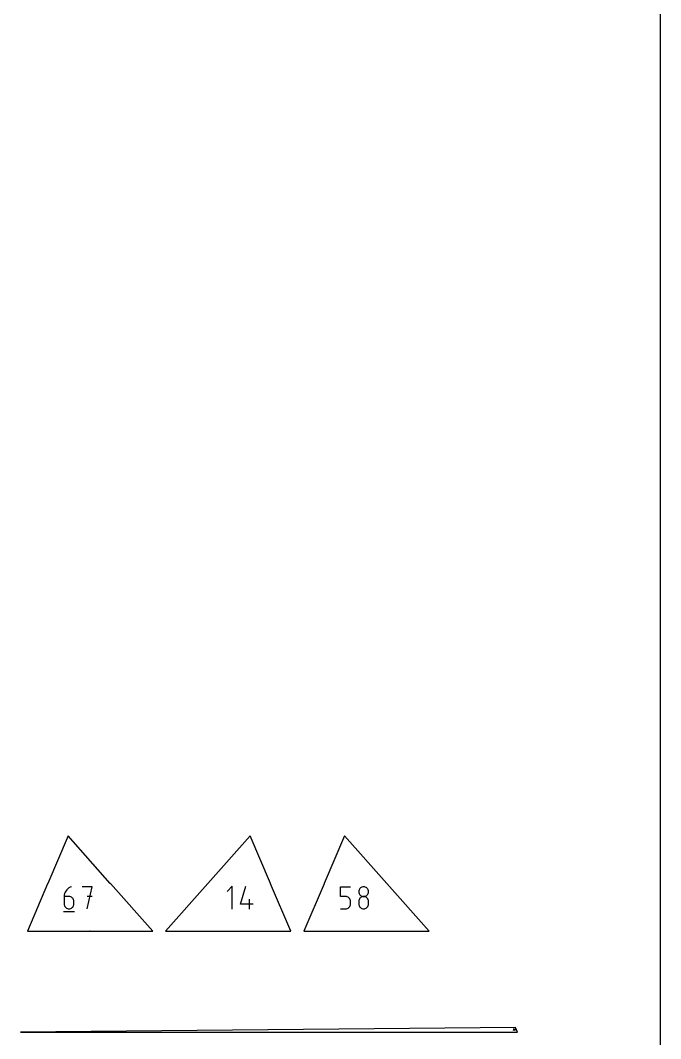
# Model space of a CAD drawing. Extents: x 0 to 500, y 0 to 1020.
# Drawn here: x 342.7 to 500, y 519.9 to 770 of the extents above; entities that cross this region are included whole.
import ezdxf

# ---------------------------------------------------------------- set-up
doc = ezdxf.new("R2010")
doc.units = 0

msp = doc.modelspace()

# ---------------------------------------------------------------- linework, layer by layer
at = {"layer": 'annotation', "color": 1}
for p, q in [((349.385726, 557.983307), (349.385663, 557.982842)), ((349.385663, 557.982842), (349.385682, 557.98238)), ((349.385682, 557.98238), (349.385779, 557.981932)), ((349.385875, 557.983767), (349.385726, 557.983307)), ((349.385779, 557.981932), (349.385949, 557.981509)), ((349.386104, 557.984192), (349.385875, 557.983767)), ((349.385875, 557.983767), (349.385875, 557.983767)), ((349.385949, 557.981509), (349.386189, 557.981119)), ((349.386396, 557.98456), (349.386104, 557.984192)), ((349.386189, 557.981119), (349.386494, 557.980773)), ((349.386742, 557.984866), (349.386396, 557.98456)), ((349.386494, 557.980773), (349.386861, 557.980481)), ((349.387132, 557.985106), (349.386742, 557.984866)), ((349.386861, 557.980481), (349.387285, 557.980253)), ((349.387556, 557.985277), (349.387132, 557.985106)), ((349.387285, 557.980253), (349.387285, 557.980253)), ((349.387285, 557.980253), (349.387746, 557.980104)), ((349.388003, 557.985374), (349.387556, 557.985277)), ((349.387746, 557.980104), (349.388212, 557.980041)), ((349.388464, 557.985393), (349.388003, 557.985374)), ((349.388212, 557.980041), (349.388674, 557.980059)), ((349.388929, 557.98533), (349.388464, 557.985393)), ((349.388674, 557.980059), (349.389122, 557.980156)), ((349.389387, 557.985182), (349.388929, 557.98533)), ((349.389122, 557.980156), (349.389547, 557.980326)), ((349.389387, 557.985182), (349.389387, 557.985182)), ((349.389813, 557.984953), (349.389387, 557.985182)), ((349.389588, 557.992403), (349.389525, 557.991937)), ((349.389525, 557.991937), (349.389544, 557.991476)), ((349.389544, 557.991476), (349.389641, 557.991028)), ((349.389547, 557.980326), (349.389937, 557.980566)), ((349.389737, 557.992862), (349.389588, 557.992403)), ((349.389641, 557.991028), (349.389812, 557.990604)), ((349.389966, 557.993288), (349.389737, 557.992862)), ((349.389737, 557.992862), (349.389737, 557.992862)), ((349.389812, 557.990604), (349.390053, 557.990213)), ((349.390182, 557.98466), (349.389813, 557.984953)), ((349.389937, 557.980566), (349.390283, 557.980872)), ((349.390258, 557.993656), (349.389966, 557.993288)), ((349.390053, 557.990213), (349.390359, 557.989867)), ((349.390488, 557.984314), (349.390182, 557.98466)), ((349.390605, 557.993963), (349.390258, 557.993656)), ((349.390283, 557.980872), (349.390576, 557.98124)), ((349.390359, 557.989867), (349.390728, 557.989574)), ((349.390729, 557.983924), (349.390488, 557.984314)), ((349.390576, 557.98124), (349.390804, 557.981665)), ((349.390655, 557.981206), (349.390592, 557.98074)), ((349.390592, 557.98074), (349.390611, 557.980279)), ((349.390995, 557.994203), (349.390605, 557.993963)), ((349.390611, 557.980279), (349.390708, 557.979831)), ((349.390804, 557.981665), (349.390655, 557.981206)), ((349.390708, 557.979831), (349.390879, 557.979407)), ((349.390728, 557.989574), (349.391154, 557.989346)), ((349.3909, 557.9835), (349.390729, 557.983924)), ((349.390804, 557.981665), (349.390953, 557.982125)), ((349.391032, 557.982091), (349.390804, 557.981665)), ((349.390804, 557.981665), (349.390804, 557.981665)), ((349.390804, 557.981665), (349.390804, 557.981665)), ((349.390879, 557.979407), (349.391119, 557.979017)), ((349.390997, 557.983052), (349.3909, 557.9835)), ((349.390953, 557.982125), (349.391016, 557.98259)), ((349.391419, 557.994373), (349.390995, 557.994203)), ((349.391016, 557.98259), (349.390997, 557.983052)), ((349.391325, 557.982459), (349.391032, 557.982091)), ((349.391119, 557.979017), (349.391426, 557.97867)), ((349.391154, 557.989346), (349.392388, 557.988819)), ((349.391671, 557.982765), (349.391325, 557.982459)), ((349.391867, 557.994469), (349.391419, 557.994373)), ((349.391426, 557.97867), (349.391794, 557.978378)), ((349.392061, 557.983005), (349.391671, 557.982765)), ((349.391794, 557.978378), (349.39222, 557.978149)), ((349.392329, 557.994487), (349.391867, 557.994469)), ((349.392485, 557.983175), (349.392061, 557.983005)), ((349.39222, 557.978149), (349.393448, 557.977626)), ((349.392795, 557.994424), (349.392329, 557.994487)), ((349.392388, 557.988819), (349.392388, 557.988819)), ((349.392388, 557.988819), (349.392848, 557.98867)), ((349.392933, 557.983272), (349.392485, 557.983175)), ((349.393255, 557.994274), (349.392795, 557.994424)), ((349.392848, 557.98867), (349.393315, 557.988607)), ((349.393395, 557.98329), (349.392933, 557.983272)), ((349.396957, 557.992696), (349.393255, 557.994274)), ((349.393255, 557.994274), (349.393255, 557.994274)), ((349.393315, 557.988607), (349.393777, 557.988626)), ((349.393861, 557.983227), (349.393395, 557.98329)), ((349.393448, 557.977626), (349.393448, 557.977626)), ((349.393448, 557.977626), (349.393908, 557.977477)), ((349.393777, 557.988626), (349.394225, 557.988722)), ((349.394322, 557.983078), (349.393861, 557.983227)), ((349.393908, 557.977477), (349.394374, 557.977414)), ((349.394225, 557.988722), (349.394649, 557.988893)), ((349.395549, 557.982554), (349.394322, 557.983078)), ((349.394322, 557.983078), (349.394322, 557.983078)), ((349.394374, 557.977414), (349.394835, 557.977433)), ((349.394649, 557.988893), (349.395039, 557.989133)), ((349.394835, 557.977433), (349.395282, 557.97753)), ((349.395039, 557.989133), (349.395385, 557.989439)), ((349.395282, 557.97753), (349.395705, 557.9777)), ((349.395385, 557.989439), (349.395678, 557.989807)), ((349.395976, 557.982326), (349.395549, 557.982554)), ((349.395678, 557.989807), (349.395906, 557.990232)), ((349.395705, 557.9777), (349.396094, 557.977941)), ((349.395906, 557.990232), (349.396957, 557.992696)), ((349.396343, 557.982033), (349.395976, 557.982326)), ((349.396094, 557.977941), (349.39644, 557.978247)), ((349.396649, 557.981687), (349.396343, 557.982033)), ((349.39644, 557.978247), (349.396731, 557.978615)), ((349.396889, 557.981297), (349.396649, 557.981687)), ((349.396731, 557.978615), (349.39696, 557.979041)), ((349.397058, 557.980874), (349.396889, 557.981297)), ((349.397682, 557.992323), (349.396957, 557.992696)), ((349.39696, 557.979041), (349.397109, 557.9795)), ((349.39696, 557.979041), (349.39696, 557.979041)), ((349.397154, 557.980427), (349.397058, 557.980874)), ((349.397109, 557.9795), (349.397172, 557.979965)), ((349.397172, 557.979965), (349.397154, 557.980427)), ((349.398333, 557.991857), (349.397682, 557.992323)), ((349.398904, 557.991309), (349.398333, 557.991857)), ((349.39939, 557.990691), (349.398904, 557.991309)), ((349.399783, 557.990011), (349.39939, 557.990691)), ((349.400077, 557.989281), (349.399783, 557.990011)), ((349.400267, 557.988512), (349.400077, 557.989281)), ((349.400347, 557.987714), (349.400267, 557.988512)), ((349.400309, 557.986897), (349.400347, 557.987714)), ((349.400309, 557.986897), (349.400309, 557.986897)), ((349.40104, 557.984767), (349.403406, 557.990316)), ((364.777382, 557.986901), (364.781385, 557.982389)), ((364.779865, 557.987812), (364.779838, 557.987356)), ((364.779838, 557.987356), (364.779888, 557.986901)), ((364.77997, 557.988259), (364.779865, 557.987812)), ((364.779888, 557.986901), (364.780017, 557.986457)), ((364.78015, 557.988684), (364.77997, 557.988259)), ((364.780017, 557.986457), (364.780224, 557.986035)), ((364.780407, 557.989079), (364.78015, 557.988684)), ((364.780224, 557.986035), (364.780511, 557.985647)), ((364.780739, 557.989431), (364.780407, 557.989079)), ((364.780511, 557.985647), (364.780511, 557.985647)), ((364.780511, 557.985647), (364.780863, 557.985315)), ((364.783738, 557.992092), (364.780739, 557.989431)), ((364.780739, 557.989431), (364.780739, 557.989431)), ((364.780863, 557.985315), (364.781257, 557.985059)), ((364.781257, 557.985059), (364.781682, 557.984878)), ((364.781682, 557.984878), (364.782128, 557.984774)), ((364.782128, 557.984774), (364.782585, 557.984747)), ((364.782585, 557.984747), (364.78304, 557.984798)), ((364.78304, 557.984798), (364.783484, 557.984927)), ((364.783484, 557.984927), (364.783906, 557.985135)), ((364.784387, 557.992589), (364.783738, 557.992092)), ((364.785516, 557.990088), (364.783738, 557.992092)), ((364.783906, 557.985135), (364.784295, 557.985423)), ((364.784295, 557.985423), (364.785293, 557.986309)), ((364.785088, 557.992979), (364.784387, 557.992589)), ((364.785829, 557.993262), (364.785088, 557.992979)), ((364.785291, 557.980259), (364.787069, 557.978255)), ((364.785293, 557.986309), (364.785625, 557.986661)), ((364.785293, 557.986309), (364.785293, 557.986309)), ((364.785804, 557.989699), (364.785516, 557.990088)), ((364.785625, 557.986661), (364.785881, 557.987054)), ((364.786012, 557.989278), (364.785804, 557.989699)), ((364.786597, 557.993437), (364.785829, 557.993262)), ((364.785881, 557.987054), (364.786062, 557.987479)), ((364.786141, 557.988834), (364.786012, 557.989278)), ((364.786062, 557.987479), (364.786165, 557.987925)), ((364.786192, 557.98838), (364.786141, 557.988834)), ((364.786165, 557.987925), (364.786192, 557.98838)), ((364.78738, 557.993502), (364.786597, 557.993437)), ((364.787069, 557.978255), (364.787069, 557.978255)), ((364.787069, 557.978255), (364.787421, 557.977924)), ((364.788167, 557.993457), (364.78738, 557.993502)), ((364.787421, 557.977924), (364.787814, 557.977668)), ((364.787814, 557.977668), (364.78824, 557.977488)), ((364.788945, 557.9933), (364.788167, 557.993457)), ((364.78824, 557.977488), (364.788686, 557.977384)), ((364.788686, 557.977384), (364.789142, 557.977356)), ((364.789703, 557.993031), (364.788945, 557.9933)), ((364.789142, 557.977356), (364.789598, 557.977407)), ((364.789598, 557.977407), (364.790042, 557.977536)), ((364.790427, 557.992648), (364.789703, 557.993031)), ((364.790042, 557.977536), (364.790464, 557.977744)), ((364.790297, 557.9847), (364.794315, 557.988266)), ((364.792075, 557.982696), (364.790297, 557.9847)), ((364.790427, 557.992648), (364.790427, 557.992648)), ((364.790464, 557.977744), (364.790853, 557.978031)), ((364.790853, 557.978031), (364.791852, 557.978917)), ((364.791852, 557.978917), (364.792183, 557.979269)), ((364.791852, 557.978917), (364.791852, 557.978917)), ((364.792362, 557.982308), (364.792075, 557.982696)), ((364.792183, 557.979269), (364.792439, 557.979663)), ((364.79257, 557.981887), (364.792362, 557.982308)), ((364.792439, 557.979663), (364.79262, 557.980088)), ((364.792699, 557.981444), (364.79257, 557.981887)), ((364.79262, 557.980088), (364.792723, 557.980533)), ((364.79275, 557.980989), (364.792699, 557.981444)), ((364.792723, 557.980533), (364.79275, 557.980989)), ((364.794315, 557.988266), (364.797871, 557.984258)), ((388.754068, 557.988254), (388.750511, 557.984245)), ((388.761306, 557.97825), (388.754068, 557.988254)), ((388.758083, 557.984692), (388.756305, 557.982687)), ((388.760625, 557.995645), (388.757068, 557.991635)), ((388.767863, 557.985641), (388.760625, 557.995645)), ((388.76464, 557.992082), (388.762862, 557.990078)), ((404.146578, 557.987096), (404.160037, 557.992834)), ((404.151278, 557.97607), (404.14873, 557.982048)), ((404.14873, 557.982048), (404.159977, 557.980316)), ((404.160037, 557.992834), (404.155768, 557.99455)), ((404.160863, 557.986747), (404.159943, 557.986819)), ((404.159977, 557.980316), (404.159977, 557.980316)), ((404.159977, 557.980316), (404.159988, 557.980312)), ((404.159988, 557.980312), (404.159999, 557.98031)), ((404.159999, 557.98031), (404.16001, 557.980307)), ((404.16001, 557.980307), (404.160021, 557.980305)), ((404.160021, 557.980305), (404.160032, 557.980303)), ((404.160032, 557.980303), (404.160044, 557.980301)), ((404.160044, 557.980301), (404.160056, 557.9803)), ((404.160056, 557.9803), (404.160068, 557.980298)), ((404.160068, 557.980298), (404.160081, 557.980297)), ((404.160081, 557.980297), (404.160081, 557.980297)), ((404.160081, 557.980297), (404.160668, 557.980278)), ((404.160668, 557.980278), (404.161233, 557.980361)), ((404.161438, 557.986624), (404.160863, 557.986747)), ((404.161233, 557.980361), (404.161764, 557.980539)), ((404.161966, 557.986408), (404.161438, 557.986624)), ((404.161764, 557.980539), (404.162254, 557.980802)), ((404.16244, 557.986108), (404.161966, 557.986408)), ((404.162254, 557.980802), (404.16269, 557.981144)), ((404.162851, 557.985735), (404.16244, 557.986108)), ((404.16269, 557.981144), (404.163063, 557.981555)), ((404.163193, 557.985299), (404.162851, 557.985735)), ((404.163063, 557.981555), (404.163364, 557.982029)), ((404.163457, 557.98481), (404.163193, 557.985299)), ((404.163364, 557.982029), (404.163582, 557.982555)), ((404.163636, 557.984279), (404.163457, 557.98481)), ((404.163582, 557.982555), (404.163706, 557.983128)), ((404.163722, 557.983714), (404.163636, 557.984279)), ((404.163706, 557.983128), (404.163722, 557.983714)), ((404.163706, 557.983128), (404.163706, 557.983128)), ((417.322956, 557.977737), (417.315988, 557.983381)), ((417.319898, 557.99245), (417.31984, 557.992022)), ((417.31984, 557.992022), (417.319857, 557.991598)), ((417.319857, 557.991598), (417.319947, 557.991186)), ((417.320035, 557.992872), (417.319898, 557.99245)), ((417.319947, 557.991186), (417.320103, 557.990796)), ((417.320245, 557.993264), (417.320035, 557.992872)), ((417.320035, 557.992872), (417.320035, 557.992872)), ((417.320103, 557.990796), (417.320325, 557.990437)), ((417.320514, 557.993602), (417.320245, 557.993264)), ((417.320325, 557.990437), (417.320607, 557.990119)), ((417.320832, 557.993883), (417.320514, 557.993602)), ((417.320607, 557.990119), (417.320945, 557.98985)), ((417.321191, 557.994104), (417.320832, 557.993883)), ((417.320945, 557.98985), (417.321337, 557.98964)), ((417.32158, 557.99426), (417.321191, 557.994104)), ((417.321337, 557.98964), (417.322471, 557.989156)), ((417.321992, 557.994349), (417.32158, 557.99426)), ((417.322417, 557.994366), (417.321992, 557.994349)), ((417.326915, 557.980736), (417.322385, 557.982667)), ((417.322846, 557.994307), (417.322417, 557.994366)), ((417.322471, 557.989156), (417.322471, 557.989156)), ((417.322471, 557.989156), (417.322894, 557.989019)), ((417.323269, 557.99417), (417.322846, 557.994307)), ((417.322894, 557.989019), (417.323323, 557.988961)), ((417.325371, 557.9834), (417.322956, 557.977737)), ((417.32667, 557.99272), (417.323269, 557.99417)), ((417.323269, 557.99417), (417.323269, 557.99417)), ((417.323323, 557.988961), (417.323748, 557.988978)), ((417.323748, 557.988978), (417.32416, 557.989067)), ((417.32416, 557.989067), (417.324549, 557.989224)), ((417.324549, 557.989224), (417.324908, 557.989444)), ((417.324908, 557.989444), (417.325226, 557.989726)), ((417.325226, 557.989726), (417.325495, 557.990064)), ((417.325495, 557.990064), (417.325705, 557.990454)), ((417.325705, 557.990454), (417.32667, 557.99272)), ((417.327337, 557.992376), (417.32667, 557.99272)), ((417.327935, 557.991948), (417.327337, 557.992376)), ((417.328461, 557.991445), (417.327935, 557.991948)), ((417.328907, 557.990876), (417.328461, 557.991445)), ((417.329268, 557.990251), (417.328907, 557.990876)), ((417.329539, 557.989581), (417.329268, 557.990251)), ((417.329714, 557.988874), (417.329539, 557.989581)), ((417.329786, 557.98814), (417.329714, 557.988874)), ((417.329752, 557.98739), (417.329786, 557.98814)), ((417.329752, 557.98739), (417.329752, 557.98739)), ((417.330423, 557.985431), (417.332598, 557.990531)), ((432.708447, 557.987653), (432.710225, 557.985649)), ((432.710225, 557.985649), (432.710225, 557.985649)), ((432.710225, 557.985649), (432.710576, 557.985318)), ((432.710576, 557.985318), (432.71097, 557.985062)), ((432.71097, 557.985062), (432.711395, 557.984881)), ((432.711395, 557.984881), (432.711842, 557.984777)), ((432.711842, 557.984777), (432.712298, 557.98475)), ((432.712298, 557.98475), (432.712754, 557.984801)), ((432.712754, 557.984801), (432.713198, 557.984929)), ((432.713198, 557.984929), (432.71362, 557.985137)), ((432.713452, 557.992094), (432.717471, 557.995659)), ((432.71523, 557.99009), (432.713452, 557.992094)), ((432.71362, 557.985137), (432.714009, 557.985425)), ((432.713655, 557.979511), (432.717658, 557.974999)), ((432.714009, 557.985425), (432.715007, 557.98631)), ((432.715007, 557.98631), (432.715339, 557.986663)), ((432.715007, 557.98631), (432.715007, 557.98631)), ((432.715517, 557.989702), (432.71523, 557.99009)), ((432.715339, 557.986663), (432.715595, 557.987056)), ((432.715725, 557.98928), (432.715517, 557.989702)), ((432.715595, 557.987056), (432.715775, 557.987481)), ((432.715855, 557.988837), (432.715725, 557.98928)), ((432.715775, 557.987481), (432.715879, 557.987927)), ((432.715906, 557.988383), (432.715855, 557.988837)), ((432.715879, 557.987927), (432.715906, 557.988383)), ((432.716138, 557.980422), (432.716111, 557.979966)), ((432.716111, 557.979966), (432.716161, 557.97951)), ((432.716242, 557.980868), (432.716138, 557.980422)), ((432.716161, 557.97951), (432.716289, 557.979067)), ((432.716423, 557.981294), (432.716242, 557.980868)), ((432.716289, 557.979067), (432.716497, 557.978645)), ((432.71668, 557.981688), (432.716423, 557.981294)), ((432.716497, 557.978645), (432.716783, 557.978257)), ((432.717012, 557.982041), (432.71668, 557.981688)), ((432.716783, 557.978257), (432.716783, 557.978257)), ((432.716783, 557.978257), (432.717136, 557.977925)), ((432.720011, 557.984702), (432.717012, 557.982041)), ((432.717012, 557.982041), (432.717012, 557.982041)), ((432.717136, 557.977925), (432.71753, 557.977669)), ((432.717471, 557.995659), (432.721027, 557.991652)), ((432.71753, 557.977669), (432.717955, 557.977488)), ((432.717955, 557.977488), (432.718401, 557.977384)), ((432.718401, 557.977384), (432.718857, 557.977357)), ((432.718857, 557.977357), (432.719313, 557.977408)), ((432.719313, 557.977408), (432.719757, 557.977537)), ((432.719757, 557.977537), (432.720179, 557.977745)), ((432.72066, 557.985199), (432.720011, 557.984702)), ((432.721789, 557.982698), (432.720011, 557.984702)), ((432.720179, 557.977745), (432.720568, 557.978033)), ((432.720568, 557.978033), (432.721566, 557.978919)), ((432.721361, 557.985589), (432.72066, 557.985199)), ((432.722102, 557.985872), (432.721361, 557.985589)), ((432.721566, 557.978919), (432.721898, 557.979271)), ((432.721566, 557.978919), (432.721566, 557.978919)), ((432.722077, 557.982309), (432.721789, 557.982698)), ((432.721898, 557.979271), (432.722154, 557.979664)), ((432.722285, 557.981888), (432.722077, 557.982309)), ((432.72287, 557.986047), (432.722102, 557.985872)), ((432.722154, 557.979664), (432.722334, 557.980089)), ((432.722414, 557.981444), (432.722285, 557.981888)), ((432.722334, 557.980089), (432.722438, 557.980534)), ((432.722465, 557.98099), (432.722414, 557.981444)), ((432.722438, 557.980534), (432.722465, 557.98099)), ((432.723653, 557.986112), (432.72287, 557.986047)), ((432.72444, 557.986067), (432.723653, 557.986112)), ((432.725218, 557.98591), (432.72444, 557.986067)), ((432.725976, 557.98564), (432.725218, 557.98591)), ((432.7267, 557.985257), (432.725976, 557.98564)), ((432.7267, 557.985257), (432.7267, 557.985257)), ((353.472404, 555.165739), (353.445809, 554.800147)), ((353.550029, 555.517), (353.472404, 555.165739)), ((353.675443, 555.849576), (353.550029, 555.517)), ((353.845405, 556.159113), (353.675443, 555.849576)), ((354.056672, 556.441254), (353.845405, 556.159113)), ((354.306005, 556.691645), (354.056672, 556.441254)), ((354.590162, 556.90593), (354.306005, 556.691645)), ((354.905901, 557.079755), (354.590162, 556.90593)), ((355.249983, 557.208765), (354.905901, 557.079755)), ((355.249983, 557.208765), (355.249983, 557.208765)), ((360.281334, 557.208765), (357.876108, 557.208765)), ((359.078891, 551.799975), (360.281334, 557.208765)), ((394.697447, 557.309794), (393.450081, 556.062076)), ((394.697447, 551.698936), (394.697447, 557.309794)), ((396.801343, 552.946301), (398.045542, 557.309794)), ((421.376445, 554.80019), (421.376445, 557.209257)), ((421.376445, 557.209257), (423.779065, 557.209257)), ((425.827123, 556.218134), (425.807739, 556.003027)), ((425.807739, 556.003027), (425.807739, 556.003027)), ((425.807739, 556.003027), (425.827134, 555.786911)), ((425.882999, 556.420807), (425.827123, 556.218134)), ((425.827134, 555.786911), (425.883038, 555.583451)), ((425.971952, 556.607609), (425.882999, 556.420807)), ((425.883038, 555.583451), (425.972027, 555.396058)), ((426.090567, 556.775102), (425.971952, 556.607609)), ((425.972027, 555.396058), (426.090679, 555.228141)), ((426.235429, 556.91985), (426.090567, 556.775102)), ((426.090679, 555.228141), (426.235569, 555.083109)), ((426.403123, 557.038415), (426.235429, 556.91985)), ((426.590234, 557.12736), (426.403123, 557.038415)), ((426.793348, 557.183248), (426.590234, 557.12736)), ((427.009049, 557.202641), (426.793348, 557.183248)), ((427.22475, 557.183248), (427.009049, 557.202641)), ((427.009049, 557.202641), (427.009049, 557.202641)), ((427.427864, 557.12736), (427.22475, 557.183248)), ((427.614975, 557.038415), (427.427864, 557.12736)), ((427.782669, 556.91985), (427.614975, 557.038415)), ((427.78253, 555.083109), (427.92742, 555.228141)), ((427.927531, 556.775102), (427.782669, 556.91985)), ((427.92742, 555.228141), (428.046071, 555.396058)), ((428.046146, 556.607609), (427.927531, 556.775102)), ((428.046071, 555.396058), (428.13506, 555.583451)), ((428.135099, 556.420807), (428.046146, 556.607609)), ((428.13506, 555.583451), (428.190964, 555.786911)), ((428.190975, 556.218134), (428.135099, 556.420807)), ((428.190964, 555.786911), (428.210359, 556.003027)), ((428.210359, 556.003027), (428.190975, 556.218134)), ((428.210359, 556.003027), (428.210359, 556.003027)), ((353.445809, 554.800147), (353.445809, 553.002418)), ((354.646895, 554.800147), (353.445809, 554.800147)), ((353.445809, 553.002418), (353.445809, 553.002418)), ((353.445809, 553.002418), (353.465201, 552.786353)), ((353.465201, 552.786353), (353.521094, 552.582963)), ((354.862914, 554.780869), (354.646895, 554.800147)), ((355.066179, 554.725271), (354.862914, 554.780869)), ((355.253312, 554.636706), (355.066179, 554.725271)), ((355.42093, 554.518526), (355.253312, 554.636706)), ((355.565653, 554.374084), (355.42093, 554.518526)), ((355.684101, 554.206733), (355.565653, 554.374084)), ((355.772892, 554.019827), (355.684101, 554.206733)), ((355.828646, 553.816717), (355.772892, 554.019827)), ((355.772892, 552.582963), (355.828646, 552.786353)), ((355.847982, 553.600757), (355.828646, 553.816717)), ((355.828646, 552.786353), (355.847982, 553.002418)), ((355.847982, 553.002418), (355.847982, 553.600757)), ((355.847982, 553.600757), (355.847982, 553.600757)), ((360.281334, 554.800147), (359.078891, 554.800147)), ((399.916766, 552.946301), (396.801343, 552.946301)), ((398.982914, 551.698936), (398.982914, 554.190852)), ((422.577755, 554.80019), (421.376445, 554.80019)), ((422.793456, 554.780909), (422.577755, 554.80019)), ((422.99657, 554.725301), (422.793456, 554.780909)), ((423.183681, 554.636719), (422.99657, 554.725301)), ((423.351375, 554.518517), (423.183681, 554.636719)), ((423.496237, 554.374048), (423.351375, 554.518517)), ((423.614852, 554.206666), (423.496237, 554.374048)), ((423.703805, 554.019724), (423.614852, 554.206666)), ((423.703766, 552.582593), (423.75967, 552.786022)), ((423.759681, 553.816577), (423.703805, 554.019724)), ((423.75967, 552.786022), (423.779065, 553.002127)), ((423.779065, 553.600576), (423.759681, 553.816577)), ((423.779065, 553.002127), (423.779065, 553.600576)), ((423.779065, 553.600576), (423.779065, 553.600576)), ((425.827123, 553.813369), (425.807739, 553.597354)), ((425.807739, 553.597354), (425.807739, 552.998904)), ((425.807739, 552.998904), (425.807739, 552.998904)), ((425.807739, 552.998904), (425.827134, 552.782903)), ((425.882999, 554.01675), (425.827123, 553.813369)), ((425.827134, 552.782903), (425.883038, 552.579756)), ((425.971952, 554.204084), (425.882999, 554.01675)), ((426.090567, 554.371959), (425.971952, 554.204084)), ((426.235429, 554.516962), (426.090567, 554.371959)), ((426.403123, 554.635682), (426.235429, 554.516962)), ((426.235569, 555.083109), (426.403274, 554.964372)), ((426.590234, 554.724707), (426.403123, 554.635682)), ((426.403274, 554.964372), (426.590371, 554.875339)), ((426.793348, 554.780624), (426.590234, 554.724707)), ((426.590371, 554.875339), (426.793437, 554.819418)), ((427.009049, 554.800021), (426.793348, 554.780624)), ((426.793437, 554.819418), (427.009049, 554.800021)), ((427.009049, 554.800021), (427.224661, 554.819418)), ((427.22475, 554.780635), (427.009049, 554.800021)), ((427.009049, 554.800021), (427.009049, 554.800021)), ((427.009049, 554.800021), (427.009049, 554.800021)), ((427.224661, 554.819418), (427.427727, 554.875339)), ((427.427864, 554.724746), (427.22475, 554.780635)), ((427.427727, 554.875339), (427.614825, 554.964372)), ((427.614975, 554.635757), (427.427864, 554.724746)), ((427.614825, 554.964372), (427.78253, 555.083109)), ((427.782669, 554.517074), (427.614975, 554.635757)), ((427.927531, 554.372098), (427.782669, 554.517074)), ((428.046146, 554.204235), (427.927531, 554.372098)), ((428.135099, 554.016887), (428.046146, 554.204235)), ((428.13506, 552.579756), (428.190964, 552.782903)), ((428.190975, 553.813459), (428.135099, 554.016887)), ((428.190964, 552.782903), (428.210359, 552.998904)), ((428.210359, 553.597354), (428.190975, 553.813459)), ((428.210359, 552.998904), (428.210359, 553.597354)), ((428.210359, 553.597354), (428.210359, 553.597354)), ((353.295376, 551.123876), (355.999771, 551.123876)), ((353.521094, 552.582963), (353.610067, 552.39565)), ((353.610067, 552.39565), (353.728696, 552.227818)), ((353.728696, 552.227818), (353.873559, 552.082869)), ((353.873559, 552.082869), (354.041233, 551.964208)), ((354.041233, 551.964208), (354.228295, 551.875236)), ((354.228295, 551.875236), (354.431324, 551.819357)), ((354.431324, 551.819357), (354.646895, 551.799975)), ((354.646895, 551.799975), (354.862914, 551.819357)), ((354.646895, 551.799975), (354.646895, 551.799975)), ((354.862914, 551.819357), (355.066179, 551.875236)), ((355.066179, 551.875236), (355.253312, 551.964208)), ((355.253312, 551.964208), (355.42093, 552.082869)), ((355.42093, 552.082869), (355.565653, 552.227818)), ((355.565653, 552.227818), (355.684101, 552.39565)), ((355.684101, 552.39565), (355.772892, 552.582963)), ((421.376445, 551.799459), (422.577755, 551.799459)), ((422.577755, 551.799459), (422.793367, 551.818845)), ((422.577755, 551.799459), (422.577755, 551.799459)), ((422.793367, 551.818845), (422.996433, 551.874734)), ((422.996433, 551.874734), (423.18353, 551.963723)), ((423.18353, 551.963723), (423.351235, 552.082406)), ((423.351235, 552.082406), (423.496125, 552.227382)), ((423.496125, 552.227382), (423.614776, 552.395245)), ((423.614776, 552.395245), (423.703766, 552.582593)), ((425.883038, 552.579756), (425.972027, 552.392814)), ((425.972027, 552.392814), (426.090679, 552.225432)), ((426.090679, 552.225432), (426.235569, 552.080964)), ((426.235569, 552.080964), (426.403274, 551.962761)), ((426.403274, 551.962761), (426.590371, 551.874179)), ((426.590371, 551.874179), (426.793437, 551.818571)), ((426.793437, 551.818571), (427.009049, 551.79929)), ((427.009049, 551.79929), (427.224661, 551.818571)), ((427.009049, 551.79929), (427.009049, 551.79929)), ((427.224661, 551.818571), (427.427727, 551.874179)), ((427.427727, 551.874179), (427.614825, 551.962761)), ((427.614825, 551.962761), (427.78253, 552.080964)), ((427.78253, 552.080964), (427.92742, 552.225432)), ((427.92742, 552.225432), (428.046071, 552.392814)), ((428.046071, 552.392814), (428.13506, 552.579756)), ((359.789815, 546.274025), (359.783784, 546.274025)), ((359.784166, 546.270317), (359.784122, 546.269835)), ((359.784122, 546.269835), (359.784122, 546.268501)), ((359.784122, 546.268501), (359.784122, 546.268501)), ((359.784122, 546.268501), (359.784166, 546.268019)), ((359.78429, 546.270771), (359.784166, 546.270317)), ((359.784166, 546.268019), (359.78429, 546.267566)), ((359.784488, 546.271189), (359.78429, 546.270771)), ((359.78429, 546.267566), (359.784488, 546.267149)), ((359.784752, 546.271563), (359.784488, 546.271189)), ((359.784488, 546.267149), (359.784752, 546.266776)), ((359.785075, 546.271886), (359.784752, 546.271563)), ((359.784752, 546.266776), (359.785075, 546.266454)), ((359.785449, 546.272151), (359.785075, 546.271886)), ((359.785075, 546.266454), (359.785449, 546.26619)), ((359.785866, 546.272349), (359.785449, 546.272151)), ((359.785449, 546.26619), (359.785866, 546.265993)), ((359.785456, 546.260454), (359.786223, 546.260742)), ((359.785456, 546.260454), (359.785456, 546.260454)), ((359.786319, 546.272474), (359.785866, 546.272349)), ((359.785866, 546.265993), (359.786319, 546.265869)), ((359.786223, 546.260742), (359.786928, 546.26113)), ((359.786801, 546.272517), (359.786319, 546.272474)), ((359.786319, 546.265869), (359.786801, 546.265826)), ((359.787282, 546.272474), (359.786801, 546.272517)), ((359.786801, 546.272517), (359.786801, 546.272517)), ((359.786801, 546.265826), (359.78948, 546.265826)), ((359.786928, 546.26113), (359.787561, 546.261608)), ((359.787735, 546.272349), (359.787282, 546.272474)), ((359.787561, 546.261608), (359.788117, 546.262166)), ((359.788152, 546.272151), (359.787735, 546.272349)), ((359.788117, 546.262166), (359.788589, 546.262795)), ((359.788526, 546.271886), (359.788152, 546.272151)), ((359.788849, 546.271563), (359.788526, 546.271886)), ((359.788589, 546.262795), (359.788968, 546.263486)), ((359.789113, 546.271189), (359.788849, 546.271563)), ((359.788968, 546.263486), (359.789247, 546.264227)), ((359.789312, 546.270771), (359.789113, 546.271189)), ((359.789247, 546.264227), (359.78942, 546.265011)), ((359.789437, 546.270317), (359.789312, 546.270771)), ((359.78942, 546.265011), (359.78948, 546.265826)), ((359.78948, 546.269835), (359.789437, 546.270317)), ((359.78948, 546.265826), (359.78948, 546.269835)), ((359.78948, 546.269835), (359.78948, 546.269835)), ((359.79404, 546.26358), (359.794002, 546.26312)), ((359.794002, 546.26312), (359.794044, 546.262664)), ((359.794004, 546.272517), (359.799362, 546.272517)), ((359.794159, 546.264035), (359.79404, 546.26358)), ((359.794044, 546.262664), (359.794162, 546.262222)), ((359.794363, 546.264474), (359.794159, 546.264035)), ((359.794162, 546.262222), (359.794353, 546.261806)), ((359.794353, 546.261806), (359.794615, 546.261425)), ((359.794369, 546.264484), (359.794363, 546.264474)), ((359.794363, 546.264474), (359.794363, 546.264474)), ((359.794374, 546.264493), (359.794369, 546.264484)), ((359.794379, 546.264502), (359.794374, 546.264493)), ((359.794384, 546.26451), (359.794379, 546.264502)), ((359.794389, 546.264518), (359.794384, 546.26451)), ((359.794394, 546.264525), (359.794389, 546.264518)), ((359.7944, 546.264533), (359.794394, 546.264525)), ((359.794405, 546.26454), (359.7944, 546.264533)), ((359.794411, 546.264548), (359.794405, 546.26454)), ((359.799362, 546.272517), (359.794411, 546.264548)), ((359.794411, 546.264548), (359.794411, 546.264548)), ((359.794615, 546.261425), (359.794944, 546.261089)), ((359.794944, 546.261089), (359.795338, 546.26081)), ((359.795338, 546.26081), (359.795338, 546.26081)), ((359.795338, 546.26081), (359.795778, 546.260608)), ((359.795778, 546.260608), (359.796234, 546.260491)), ((359.796234, 546.260491), (359.796694, 546.260455)), ((359.796694, 546.260455), (359.797151, 546.260497)), ((359.797151, 546.260497), (359.797592, 546.260615)), ((359.797592, 546.260615), (359.798008, 546.260807)), ((359.798008, 546.260807), (359.798388, 546.261069)), ((359.798388, 546.261069), (359.798723, 546.2614)), ((359.798723, 546.2614), (359.799002, 546.261796)), ((359.799002, 546.261796), (359.799354, 546.26247)), ((393.74902, 546.273802), (393.74902, 546.259169)), ((393.74902, 546.259169), (393.752273, 546.262423)), ((393.764667, 546.275632), (393.75735, 546.275632)), ((393.757834, 546.26829), (393.757762, 546.267303)), ((393.757762, 546.267303), (393.757762, 546.262423)), ((393.761011, 546.267303), (393.757762, 546.267303)), ((393.757762, 546.262423), (393.757762, 546.262423)), ((393.757762, 546.262423), (393.757814, 546.261838)), ((393.757814, 546.261838), (393.757965, 546.261288)), ((393.758044, 546.269238), (393.757834, 546.26829)), ((393.757965, 546.261288), (393.758205, 546.260781)), ((393.758383, 546.270136), (393.758044, 546.269238)), ((393.758205, 546.260781), (393.758526, 546.260327)), ((393.758843, 546.270972), (393.758383, 546.270136)), ((393.758526, 546.260327), (393.758917, 546.259935)), ((393.759414, 546.271734), (393.758843, 546.270972)), ((393.758917, 546.259935), (393.759371, 546.259613)), ((393.759371, 546.259613), (393.759877, 546.259373)), ((393.760088, 546.27241), (393.759414, 546.271734)), ((393.759877, 546.259373), (393.760427, 546.259221)), ((393.760855, 546.272988), (393.760088, 546.27241)), ((393.760427, 546.259221), (393.761011, 546.259169)), ((393.761708, 546.273456), (393.760855, 546.272988)), ((393.761595, 546.267251), (393.761011, 546.267303)), ((393.761011, 546.259169), (393.761595, 546.259221)), ((393.761011, 546.259169), (393.761011, 546.259169)), ((393.762144, 546.2671), (393.761595, 546.267251)), ((393.761595, 546.259221), (393.762144, 546.259373)), ((393.762638, 546.273802), (393.761708, 546.273456)), ((393.76265, 546.266859), (393.762144, 546.2671)), ((393.762144, 546.259373), (393.76265, 546.259613)), ((393.762638, 546.273802), (393.762638, 546.273802)), ((393.763104, 546.266538), (393.76265, 546.266859)), ((393.76265, 546.259613), (393.763104, 546.259935)), ((393.763496, 546.266146), (393.763104, 546.266538)), ((393.763104, 546.259935), (393.763496, 546.260327)), ((393.763817, 546.265692), (393.763496, 546.266146)), ((393.763496, 546.260327), (393.763817, 546.260781)), ((393.764057, 546.265185), (393.763817, 546.265692)), ((393.763817, 546.260781), (393.764057, 546.261288)), ((393.764209, 546.264635), (393.764057, 546.265185)), ((393.764057, 546.261288), (393.764209, 546.261838)), ((393.764261, 546.26405), (393.764209, 546.264635)), ((393.764209, 546.261838), (393.764261, 546.262423)), ((393.764261, 546.262423), (393.764261, 546.26405)), ((393.764261, 546.26405), (393.764261, 546.26405)), ((427.713867, 546.269564), (427.720022, 546.269564)), ((427.715712, 546.272028), (427.715712, 546.267105)), ((427.720022, 546.269564), (427.717564, 546.260944)), ((427.726643, 546.272028), (427.724179, 546.260944)), ((427.724179, 546.26588), (427.726643, 546.26588)), ((427.724179, 546.260944), (427.729108, 546.260944)), ((403.519149, 522.072831), (403.513778, 522.072783)), ((403.519197, 522.067453), (403.516512, 522.067429)), ((403.516572, 522.06073), (403.519149, 522.072831)), ((403.523833, 522.068564), (403.523728, 522.067407)), ((403.523728, 522.067407), (403.523738, 522.066245)), ((403.523738, 522.066245), (403.523864, 522.065089)), ((403.524054, 522.069709), (403.523833, 522.068564)), ((403.523864, 522.065089), (403.524106, 522.063947)), ((403.524391, 522.070833), (403.524054, 522.069709)), ((403.524106, 522.063947), (403.524463, 522.062828)), ((403.524845, 522.071925), (403.524391, 522.070833)), ((403.524463, 522.062828), (403.524936, 522.061741)), ((403.524998, 522.072186), (403.524845, 522.071925)), ((403.524845, 522.071925), (403.524845, 522.071925)), ((403.524936, 522.061741), (403.524936, 522.061741)), ((403.524936, 522.061741), (403.524996, 522.061632)), ((403.524996, 522.061632), (403.525063, 522.061528)), ((403.525191, 522.072409), (403.524998, 522.072186)), ((403.525063, 522.061528), (403.525138, 522.061429)), ((403.525138, 522.061429), (403.52522, 522.061336)), ((403.525415, 522.072591), (403.525191, 522.072409)), ((403.52522, 522.061336), (403.525308, 522.06125)), ((403.525308, 522.06125), (403.525403, 522.06117)), ((403.525403, 522.06117), (403.525505, 522.061096)), ((403.525666, 522.072731), (403.525415, 522.072591)), ((403.525505, 522.061096), (403.525612, 522.06103)), ((403.525612, 522.06103), (403.525724, 522.060971)), ((403.525936, 522.072827), (403.525666, 522.072731)), ((403.525724, 522.060971), (403.525724, 522.060971)), ((403.525724, 522.060971), (403.526006, 522.060869)), ((403.526219, 522.072876), (403.525936, 522.072827)), ((403.526006, 522.060869), (403.526294, 522.060819)), ((403.526509, 522.072876), (403.526219, 522.072876)), ((403.526294, 522.060819), (403.526583, 522.06082)), ((403.526799, 522.072824), (403.526509, 522.072876)), ((403.526583, 522.06082), (403.526865, 522.06087)), ((403.527083, 522.07272), (403.526799, 522.072824)), ((403.526865, 522.06087), (403.527135, 522.060966)), ((403.527191, 522.072664), (403.527083, 522.07272)), ((403.527083, 522.07272), (403.527083, 522.07272)), ((403.527135, 522.060966), (403.527385, 522.061106)), ((403.527296, 522.072599), (403.527191, 522.072664)), ((403.527396, 522.072527), (403.527296, 522.072599)), ((403.527385, 522.061106), (403.52761, 522.061288)), ((403.52749, 522.072447), (403.527396, 522.072527)), ((403.527579, 522.07236), (403.52749, 522.072447)), ((403.527661, 522.072267), (403.527579, 522.07236)), ((403.52761, 522.061288), (403.527802, 522.06151)), ((403.527736, 522.072168), (403.527661, 522.072267)), ((403.527804, 522.072063), (403.527736, 522.072168)), ((403.527802, 522.06151), (403.527955, 522.061769)), ((403.527864, 522.071953), (403.527804, 522.072063)), ((403.528339, 522.070867), (403.527864, 522.071953)), ((403.527864, 522.071953), (403.527864, 522.071953)), ((403.527955, 522.061769), (403.528411, 522.062862)), ((403.527955, 522.061769), (403.527955, 522.061769)), ((403.528698, 522.069748), (403.528339, 522.070867)), ((403.528411, 522.062862), (403.52875, 522.063986)), ((403.528941, 522.068606), (403.528698, 522.069748)), ((403.52875, 522.063986), (403.528972, 522.065131)), ((403.529068, 522.06745), (403.528941, 522.068606)), ((403.528972, 522.065131), (403.529078, 522.066288)), ((403.529078, 522.066288), (403.529068, 522.06745)), ((403.729454, 521.523903), (403.729337, 521.522746)), ((403.729337, 521.522746), (403.729337, 521.521585)), ((403.729337, 521.521585), (403.729454, 521.520428)), ((403.729686, 521.525046), (403.729454, 521.523903)), ((403.729454, 521.520428), (403.729686, 521.519284)), ((403.730035, 521.526167), (403.729686, 521.525046)), ((403.729686, 521.519284), (403.730035, 521.518162)), ((403.7305, 521.527255), (403.730035, 521.526167)), ((403.730035, 521.518162), (403.7305, 521.517071)), ((403.730656, 521.527513), (403.7305, 521.527255)), ((403.7305, 521.527255), (403.7305, 521.527255)), ((403.7305, 521.517071), (403.7305, 521.517071)), ((403.7305, 521.517071), (403.73056, 521.516961)), ((403.73056, 521.516961), (403.730627, 521.516855)), ((403.730627, 521.516855), (403.730701, 521.516755)), ((403.730851, 521.527733), (403.730656, 521.527513)), ((403.730701, 521.516755), (403.730783, 521.516661)), ((403.730783, 521.516661), (403.73087, 521.516574)), ((403.731077, 521.527913), (403.730851, 521.527733)), ((403.73087, 521.516574), (403.730964, 521.516493)), ((403.730964, 521.516493), (403.731063, 521.51642)), ((403.731063, 521.51642), (403.731167, 521.516354)), ((403.731328, 521.528051), (403.731077, 521.527913)), ((403.731167, 521.516354), (403.731275, 521.516297)), ((403.731275, 521.516297), (403.731275, 521.516297)), ((403.731275, 521.516297), (403.731558, 521.51619)), ((403.731599, 521.528145), (403.731328, 521.528051)), ((403.731558, 521.51619), (403.731848, 521.516136)), ((403.731881, 521.528192), (403.731599, 521.528145)), ((403.731848, 521.516136), (403.732138, 521.516134)), ((403.73217, 521.52819), (403.731881, 521.528192)), ((403.732138, 521.516134), (403.732421, 521.51618)), ((403.732458, 521.528138), (403.73217, 521.52819)), ((403.732421, 521.51618), (403.732692, 521.516273)), ((403.732739, 521.528033), (403.732458, 521.528138)), ((403.732692, 521.516273), (403.732944, 521.516411)), ((403.732739, 521.528033), (403.732739, 521.528033)), ((403.732851, 521.527973), (403.732739, 521.528033)), ((403.732957, 521.527906), (403.732851, 521.527973)), ((403.732944, 521.516411), (403.73317, 521.516591)), ((403.733058, 521.527832), (403.732957, 521.527906)), ((403.733152, 521.527751), (403.733058, 521.527832)), ((403.73324, 521.527664), (403.733152, 521.527751)), ((403.73317, 521.516591), (403.733364, 521.516812)), ((403.733321, 521.52757), (403.73324, 521.527664)), ((403.733395, 521.527471), (403.733321, 521.52757)), ((403.733364, 521.516812), (403.73352, 521.517071)), ((403.733461, 521.527366), (403.733395, 521.527471)), ((403.73352, 521.527256), (403.733461, 521.527366)), ((403.733983, 521.526165), (403.73352, 521.527256)), ((403.73352, 521.527256), (403.73352, 521.527256)), ((403.73352, 521.517071), (403.733983, 521.51816)), ((403.73352, 521.517071), (403.73352, 521.517071)), ((403.73433, 521.525043), (403.733983, 521.526165)), ((403.733983, 521.51816), (403.73433, 521.51928)), ((403.734562, 521.523899), (403.73433, 521.525043)), ((403.73433, 521.51928), (403.734562, 521.520423)), ((403.734678, 521.522741), (403.734562, 521.523899)), ((403.734562, 521.520423), (403.734678, 521.52158)), ((403.734678, 521.52158), (403.734678, 521.522741)), ((403.741893, 521.528193), (403.739208, 521.516115)), ((403.739208, 521.521493), (403.741893, 521.521493)), ((403.739208, 521.516115), (403.744579, 521.516115)), ((463.93444, 522.243407), (463.775907, 522.243407)), ((463.855185, 521.886904), (463.93444, 522.243407)), ((463.93444, 522.084651), (463.855185, 522.084651)), ((464.068167, 521.886901), (464.214471, 522.122431)), ((464.226499, 521.886901), (464.068167, 521.886901)), ((464.078787, 522.203766), (464.068391, 522.183823)), ((464.087037, 522.215464), (464.078787, 522.203766)), ((464.096935, 522.22523), (464.087037, 522.215464)), ((464.10818, 522.232984), (464.096935, 522.22523)), ((464.120472, 522.238649), (464.10818, 522.232984)), ((464.133508, 522.242147), (464.120472, 522.238649)), ((464.146989, 522.243399), (464.133508, 522.242147)), ((464.160612, 522.242326), (464.146989, 522.243399)), ((464.174077, 522.238852), (464.160612, 522.242326)), ((464.187084, 522.232897), (464.174077, 522.238852)), ((464.198716, 522.224636), (464.187084, 522.232897)), ((464.187084, 522.232897), (464.187084, 522.232897)), ((464.208443, 522.214724), (464.198716, 522.224636)), ((464.216176, 522.203463), (464.208443, 522.214724)), ((464.214471, 522.122431), (464.214646, 522.122647)), ((464.214471, 522.122431), (464.214471, 522.122431)), ((464.214646, 522.122647), (464.214814, 522.122866)), ((464.214814, 522.122866), (464.214975, 522.123088)), ((464.214975, 522.123088), (464.215132, 522.123315)), ((464.215132, 522.123315), (464.215285, 522.12355)), ((464.215285, 522.12355), (464.215435, 522.123794)), ((464.215435, 522.123794), (464.215583, 522.124049)), ((464.215583, 522.124049), (464.215731, 522.124317)), ((464.215731, 522.124317), (464.215879, 522.1246)), ((464.215879, 522.1246), (464.22192, 522.13757)), ((464.215879, 522.1246), (464.215879, 522.1246)), ((464.22183, 522.191158), (464.216176, 522.203463)), ((464.225317, 522.178113), (464.22183, 522.191158)), ((464.22192, 522.13757), (464.225449, 522.151015)), ((464.226553, 522.16463), (464.225317, 522.178113)), ((464.225449, 522.151015), (464.226553, 522.16463)), ((464.577148, 522.069188), (464.589347, 522.071132)), ((464.579798, 522.06249), (464.580783, 522.06)), ((464.580783, 522.06), (464.580783, 522.06)), ((464.580783, 522.06), (464.581, 522.059569)), ((464.581, 522.059569), (464.581283, 522.059194)), ((464.581283, 522.059194), (464.581621, 522.058879)), ((464.581621, 522.058879), (464.582004, 522.058629)), ((464.582004, 522.058629), (464.582423, 522.058447)), ((464.582423, 522.058447), (464.582869, 522.058339)), ((464.582869, 522.058339), (464.58333, 522.058308)), ((464.58333, 522.058308), (464.583798, 522.058359)), ((464.584354, 522.069156), (464.583368, 522.071649)), ((464.583798, 522.058359), (464.584261, 522.058496)), ((464.584261, 522.058496), (464.585502, 522.058987)), ((464.585502, 522.058987), (464.585934, 522.059205)), ((464.585502, 522.058987), (464.585502, 522.058987)), ((464.585934, 522.059205), (464.586309, 522.059487)), ((464.586018, 522.064951), (464.591011, 522.066927)), ((464.587003, 522.062461), (464.586018, 522.064951)), ((464.586309, 522.059487), (464.586623, 522.059825)), ((464.586623, 522.059825), (464.586873, 522.060208)), ((464.586873, 522.060208), (464.587054, 522.060626)), ((464.58714, 522.061998), (464.587003, 522.062461)), ((464.587054, 522.060626), (464.587161, 522.061071)), ((464.587191, 522.061531), (464.58714, 522.061998)), ((464.587161, 522.061071), (464.587191, 522.061531)), ((464.589347, 522.071132), (464.587374, 522.076118)), ((464.591011, 522.066927), (464.592982, 522.061947))]:
    msp.add_line(p, q, dxfattribs=at)
at = {"layer": 'boundary', "color": 5}
for p, q in [((354.389911, 569.705421), (349.40331, 558.009318)), ((364.771445, 558.004953), (354.389911, 569.705421)), ((399.15846, 569.705407), (388.776935, 558.004946)), ((404.145059, 558.009311), (399.15846, 569.705407)), ((422.319644, 569.705424), (417.333074, 558.00932)), ((432.70116, 558.004954), (422.319644, 569.705424)), ((349.383387, 557.962588), (344.396787, 546.266486)), ((349.40331, 558.009318), (349.369984, 557.995915)), ((349.369984, 557.995915), (349.383387, 557.962588)), ((364.807302, 558.002811), (364.771445, 558.004953)), ((364.805161, 557.966954), (364.807302, 558.002811)), ((375.186695, 546.266486), (364.805161, 557.966954)), ((388.74322, 557.966947), (378.361695, 546.266486)), ((388.776935, 558.004946), (388.741078, 558.002804)), ((388.741078, 558.002804), (388.74322, 557.966947)), ((404.178386, 557.995908), (404.145059, 558.009311)), ((404.164982, 557.962581), (404.178386, 557.995908)), ((409.151582, 546.266486), (404.164982, 557.962581)), ((417.313151, 557.96259), (412.326582, 546.266486)), ((417.333074, 558.00932), (417.299748, 557.995917)), ((417.299748, 557.995917), (417.313151, 557.96259)), ((432.737017, 558.002813), (432.70116, 558.004954)), ((432.734875, 557.966956), (432.737017, 558.002813)), ((443.11639, 546.266486), (432.734875, 557.966956)), ((344.396787, 546.266486), (359.766341, 546.266486)), ((359.766341, 546.266486), (359.791741, 546.241086)), ((359.791741, 546.241086), (359.817141, 546.266486)), ((359.817141, 546.266486), (375.186695, 546.266486)), ((378.361695, 546.266486), (393.731238, 546.266486)), ((393.731238, 546.266486), (393.756638, 546.241086)), ((393.756638, 546.241086), (393.782038, 546.266486)), ((393.782038, 546.266486), (409.151582, 546.266486)), ((412.326582, 546.266486), (427.696086, 546.266486)), ((427.696086, 546.266486), (427.721486, 546.241086)), ((427.721486, 546.241086), (427.746886, 546.266486)), ((427.746886, 546.266486), (443.11639, 546.266486)), ((464.369069, 522.611471), (403.546853, 522.06704)), ((464.575227, 522.090431), (464.369069, 522.611471)), ((403.496055, 522.066585), (342.673838, 521.522154)), ((342.673838, 521.522154), (403.711557, 521.522154)), ((403.521226, 522.092212), (403.496055, 522.066585)), ((403.546853, 522.06704), (403.521226, 522.092212)), ((403.711557, 521.522154), (403.736957, 521.496754)), ((403.736957, 521.496754), (403.762357, 521.522154)), ((403.762357, 521.522154), (464.800075, 521.522154)), ((464.608191, 522.076158), (464.575227, 522.090431)), ((464.593917, 522.043194), (464.608191, 522.076158)), ((464.800075, 521.522154), (464.593917, 522.043194))]:
    msp.add_line(p, q, dxfattribs=at)
at = {"layer": 'frame', "color": 5}
msp.add_line((500, 0), (500, 1020), dxfattribs=at)

doc.saveas('drawing.dxf')
